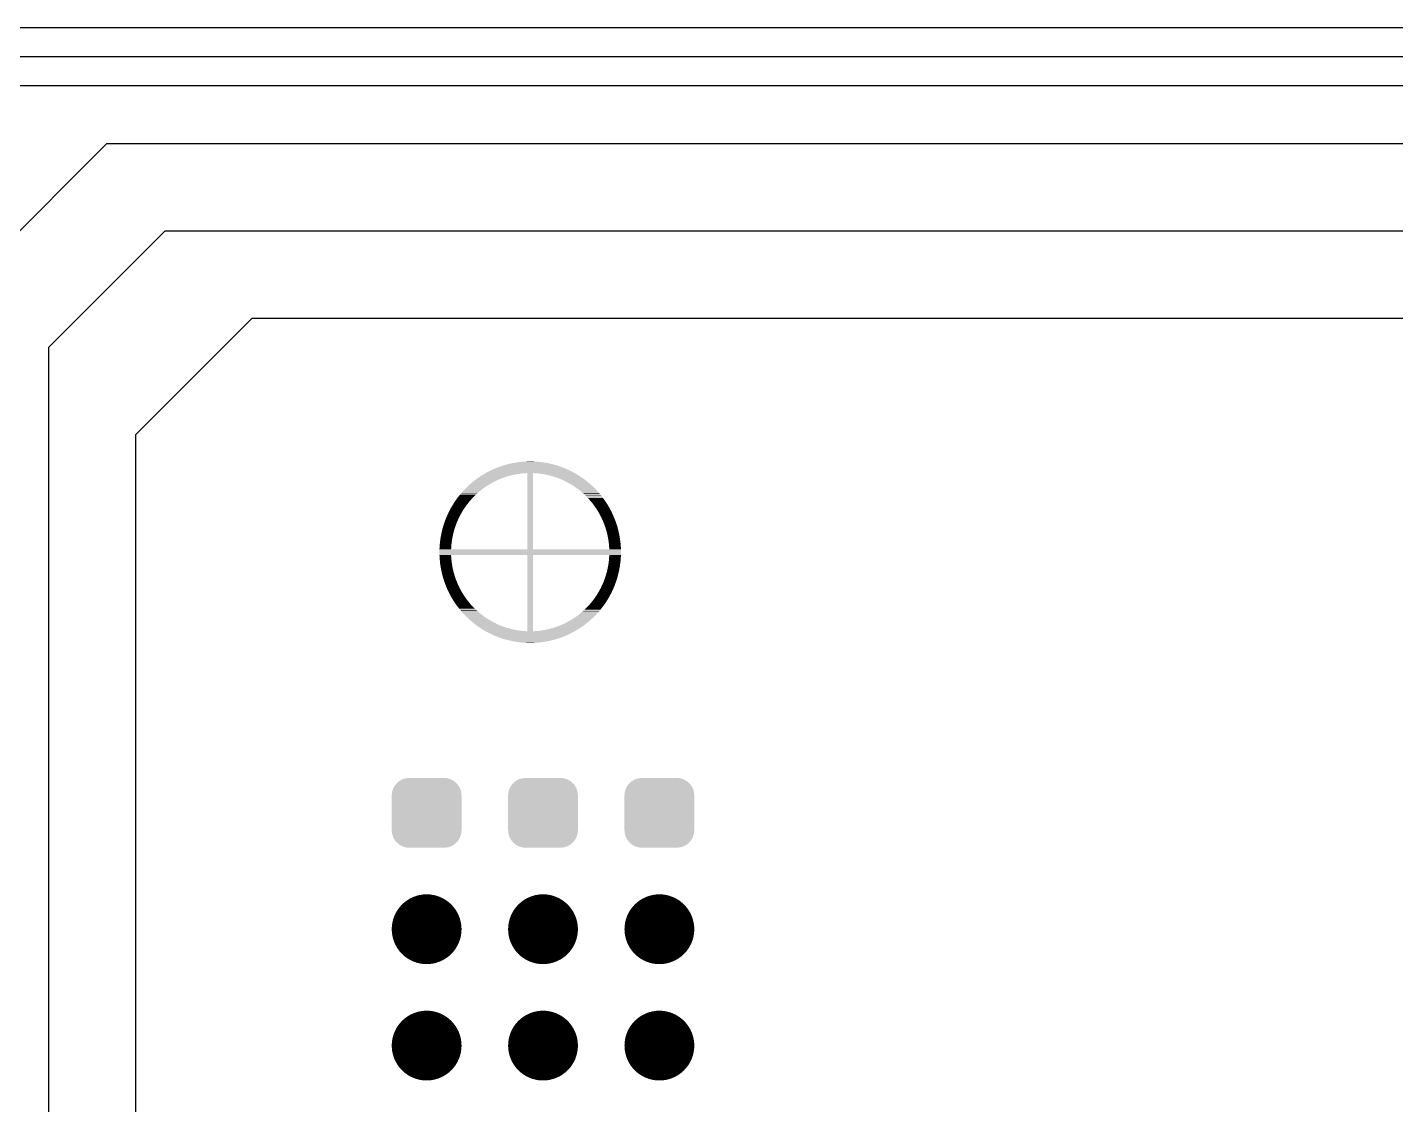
# Model space of a CAD drawing. Extents: x 295 to 953, y 10 to 290.
# Drawn here: x 571.39 to 601.25, y 193.5 to 217.02 of the extents above; entities that cross this region are included whole.
import ezdxf

# ---------------------------------------------------------------- set-up
doc = ezdxf.new("R2010")
doc.units = 0
doc.header["$LTSCALE"] = 5
doc.header["$MEASUREMENT"] = 0
doc.layers.get('0').update_dxf_attribs({"linetype": 'CONTINUOUS', "lineweight": 25})
doc.layers.add('DV-ABPB-A4_IN3', color=5, linetype='CONTINUOUS')

msp = doc.modelspace()

# ---------------------------------------------------------------- linework, layer by layer
at = {"color": 7, "const_width": 0.762}
for points in [[(579.719, 197.333, 1), (580.481, 197.333, 1)], [(582.259, 197.333, 1), (583.021, 197.333, 1)], [(584.799, 197.333, 1), (585.561, 197.333, 1)], [(579.719, 194.793, 1), (580.481, 194.793, 1)], [(582.259, 194.793, 1), (583.021, 194.793, 1)], [(584.799, 194.793, 1), (585.561, 194.793, 1)]]:
    msp.add_lwpolyline(points, format="xyb", close=True, dxfattribs=at)
at = {"color": 7}
for points in [[(581.305, 207.24), (581.326, 207.253), (581.945, 207.24), (582.003, 207.253)], [(581.326, 207.253), (581.337, 207.259), (582.003, 207.253), (582.036, 207.259)], [(581.337, 207.259), (581.345, 207.264), (582.036, 207.259), (582.061, 207.264)], [(581.345, 207.264), (581.361, 207.273), (582.061, 207.264), (582.12, 207.273)], [(581.361, 207.273), (581.373, 207.281), (582.12, 207.273), (582.179, 207.281)], [(581.373, 207.281), (581.382, 207.286), (582.179, 207.281), (582.238, 207.286)], [(581.382, 207.286), (581.388, 207.289), (582.238, 207.286), (582.297, 207.289)], [(581.388, 207.289), (581.392, 207.291), (583.333, 207.289), (583.329, 207.291)], [(581.392, 207.291), (581.442, 207.318), (583.329, 207.291), (583.279, 207.318)], [(581.442, 207.318), (581.447, 207.321), (583.279, 207.318), (583.273, 207.321)], [(581.447, 207.321), (581.499, 207.347), (583.273, 207.321), (583.222, 207.347)], [(581.499, 207.347), (581.504, 207.35), (583.222, 207.347), (583.216, 207.35)], [(581.504, 207.35), (581.557, 207.374), (583.216, 207.35), (583.164, 207.374)], [(581.557, 207.374), (581.562, 207.376), (583.164, 207.374), (583.159, 207.376)], [(581.562, 207.376), (581.615, 207.398), (583.159, 207.376), (583.106, 207.398)], [(581.615, 207.398), (581.62, 207.401), (583.106, 207.398), (583.1, 207.401)], [(581.62, 207.401), (581.674, 207.421), (583.1, 207.401), (583.047, 207.421)], [(581.674, 207.421), (581.68, 207.423), (583.047, 207.421), (583.041, 207.423)], [(581.68, 207.423), (581.734, 207.442), (583.041, 207.423), (582.987, 207.442)], [(581.734, 207.442), (581.739, 207.444), (582.987, 207.442), (582.981, 207.444)], [(581.739, 207.444), (581.795, 207.462), (582.981, 207.444), (582.926, 207.462)], [(581.795, 207.462), (581.8, 207.463), (582.926, 207.462), (582.92, 207.463)], [(581.8, 207.463), (581.856, 207.479), (582.92, 207.463), (582.865, 207.479)], [(581.856, 207.479), (581.861, 207.48), (582.865, 207.479), (582.859, 207.48)], [(581.861, 207.48), (581.917, 207.494), (582.859, 207.48), (582.804, 207.494)], [(581.917, 207.494), (581.923, 207.495), (582.804, 207.494), (582.797, 207.495)], [(581.923, 207.495), (581.979, 207.507), (582.797, 207.495), (582.742, 207.507)], [(581.979, 207.507), (581.985, 207.508), (582.742, 207.507), (582.735, 207.508)], [(581.985, 207.508), (582.042, 207.518), (582.735, 207.508), (582.679, 207.518)], [(582.042, 207.518), (582.047, 207.519), (582.679, 207.518), (582.673, 207.519)], [(582.047, 207.519), (582.105, 207.527), (582.673, 207.519), (582.616, 207.527)], [(582.105, 207.527), (582.11, 207.528), (582.616, 207.527), (582.61, 207.528)], [(582.11, 207.528), (582.168, 207.535), (582.61, 207.528), (582.553, 207.535)], [(582.168, 207.535), (582.173, 207.535), (582.553, 207.535), (582.546, 207.535)], [(582.173, 207.535), (582.232, 207.54), (582.546, 207.535), (582.49, 207.54)], [(582.232, 207.54), (582.236, 207.54), (582.49, 207.54), (582.482, 207.54)], [(582.236, 207.54), (582.296, 207.543), (582.482, 207.54), (582.427, 207.543)], [(582.296, 207.543), (582.3, 207.543), (582.427, 207.543), (582.416, 207.543)], [(582.297, 205.626), (582.297, 207.289), (582.424, 205.626), (582.424, 207.289)], [(582.3, 207.543), (582.363, 207.544), (582.416, 207.543), (582.363, 207.544)], [(582.44, 207.288), (582.424, 207.289), (583.334, 207.288), (583.333, 207.289)], [(582.462, 207.287), (582.44, 207.288), (583.336, 207.287), (583.334, 207.288)], [(582.521, 207.283), (582.462, 207.287), (583.344, 207.283), (583.336, 207.287)], [(582.58, 207.276), (582.521, 207.283), (583.355, 207.276), (583.344, 207.283)], [(582.639, 207.267), (582.58, 207.276), (583.37, 207.267), (583.355, 207.276)], [(582.697, 207.257), (582.639, 207.267), (583.388, 207.257), (583.37, 207.267)], [(582.701, 207.256), (582.697, 207.257), (583.389, 207.256), (583.388, 207.257)], [(582.755, 207.244), (582.701, 207.256), (583.408, 207.244), (583.389, 207.256)], [(580.94, 206.944), (580.965, 206.969), (581.324, 206.944), (581.357, 206.969)], [(580.965, 206.969), (580.985, 206.989), (581.357, 206.969), (581.387, 206.989)], [(580.985, 206.989), (580.999, 207.002), (581.387, 206.989), (581.406, 207.002)], [(580.999, 207.002), (581.032, 207.033), (581.406, 207.002), (581.453, 207.033)], [(581.032, 207.033), (581.034, 207.034), (581.453, 207.033), (581.456, 207.034)], [(581.034, 207.034), (581.068, 207.064), (581.456, 207.034), (581.507, 207.064)], [(581.068, 207.064), (581.079, 207.074), (581.507, 207.064), (581.525, 207.074)], [(581.079, 207.074), (581.102, 207.093), (581.525, 207.074), (581.559, 207.093)], [(581.102, 207.093), (581.128, 207.115), (581.559, 207.093), (581.602, 207.115)], [(581.128, 207.115), (581.135, 207.119), (581.602, 207.115), (581.612, 207.119)], [(581.135, 207.119), (581.167, 207.144), (581.612, 207.119), (581.665, 207.144)], [(581.167, 207.144), (581.179, 207.153), (581.665, 207.144), (581.687, 207.153)], [(581.179, 207.153), (581.198, 207.167), (581.687, 207.153), (581.72, 207.167)], [(581.198, 207.167), (581.227, 207.188), (581.72, 207.167), (581.775, 207.188)], [(581.227, 207.188), (581.23, 207.19), (581.775, 207.188), (581.782, 207.19)], [(581.23, 207.19), (581.255, 207.207), (581.782, 207.19), (581.831, 207.207)], [(581.255, 207.207), (581.281, 207.224), (581.831, 207.207), (581.888, 207.224)], [(581.281, 207.224), (581.283, 207.226), (581.888, 207.224), (581.893, 207.226)], [(581.283, 207.226), (581.305, 207.24), (581.893, 207.226), (581.945, 207.24)], [(582.813, 207.23), (582.755, 207.244), (583.431, 207.23), (583.408, 207.244)], [(582.839, 207.222), (582.813, 207.23), (583.443, 207.222), (583.431, 207.23)], [(582.869, 207.213), (582.839, 207.222), (583.456, 207.213), (583.443, 207.222)], [(582.926, 207.195), (582.869, 207.213), (583.483, 207.195), (583.456, 207.213)], [(582.948, 207.187), (582.926, 207.195), (583.495, 207.187), (583.483, 207.195)], [(582.981, 207.175), (582.948, 207.187), (583.512, 207.175), (583.495, 207.187)], [(583.036, 207.152), (582.981, 207.175), (583.543, 207.152), (583.512, 207.175)], [(583.042, 207.15), (583.036, 207.152), (583.547, 207.15), (583.543, 207.152)], [(583.09, 207.128), (583.042, 207.15), (583.574, 207.128), (583.547, 207.15)], [(583.126, 207.111), (583.09, 207.128), (583.597, 207.111), (583.574, 207.128)], [(583.144, 207.102), (583.126, 207.111), (583.607, 207.102), (583.597, 207.111)], [(583.196, 207.074), (583.144, 207.102), (583.641, 207.074), (583.607, 207.102)], [(583.203, 207.07), (583.196, 207.074), (583.646, 207.07), (583.641, 207.074)], [(583.247, 207.045), (583.203, 207.07), (583.675, 207.045), (583.646, 207.07)], [(583.274, 207.028), (583.247, 207.045), (583.693, 207.028), (583.675, 207.045)], [(583.298, 207.014), (583.274, 207.028), (583.709, 207.014), (583.693, 207.028)], [(583.34, 206.985), (583.298, 207.014), (583.74, 206.985), (583.709, 207.014)], [(583.347, 206.981), (583.34, 206.985), (583.744, 206.981), (583.74, 206.985)], [(583.395, 206.946), (583.347, 206.981), (583.779, 206.946), (583.744, 206.981)], [(580.703, 206.648), (580.731, 206.69), (581.016, 206.648), (581.051, 206.69)], [(580.731, 206.69), (580.738, 206.7), (581.051, 206.69), (581.061, 206.7)], [(580.738, 206.7), (580.763, 206.734), (581.061, 206.7), (581.091, 206.734)], [(580.763, 206.734), (580.775, 206.752), (581.091, 206.734), (581.108, 206.752)], [(580.775, 206.752), (580.795, 206.777), (581.108, 206.752), (581.132, 206.777)], [(580.795, 206.777), (580.814, 206.802), (581.132, 206.777), (581.157, 206.802)], [(580.814, 206.802), (580.828, 206.818), (581.157, 206.802), (581.174, 206.818)], [(580.828, 206.818), (580.855, 206.851), (581.174, 206.818), (581.21, 206.851)], [(580.855, 206.851), (580.861, 206.858), (581.21, 206.851), (581.218, 206.858)], [(580.861, 206.858), (580.895, 206.897), (581.218, 206.858), (581.263, 206.897)], [(580.895, 206.897), (580.897, 206.898), (581.263, 206.897), (581.265, 206.898)], [(580.897, 206.898), (580.93, 206.934), (581.265, 206.898), (581.309, 206.934)], [(580.93, 206.934), (580.94, 206.944), (581.309, 206.934), (581.324, 206.944)], [(583.402, 206.94), (583.395, 206.946), (583.785, 206.94), (583.779, 206.946)], [(583.442, 206.91), (583.402, 206.94), (583.813, 206.91), (583.785, 206.94)], [(583.461, 206.894), (583.442, 206.91), (583.828, 206.894), (583.813, 206.91)], [(583.487, 206.872), (583.461, 206.894), (583.847, 206.872), (583.828, 206.894)], [(583.516, 206.846), (583.487, 206.872), (583.87, 206.846), (583.847, 206.872)], [(583.531, 206.832), (583.516, 206.846), (583.881, 206.832), (583.87, 206.846)], [(583.568, 206.797), (583.531, 206.832), (583.91, 206.797), (583.881, 206.832)], [(583.574, 206.791), (583.568, 206.797), (583.914, 206.791), (583.91, 206.797)], [(583.616, 206.749), (583.574, 206.791), (583.947, 206.749), (583.914, 206.791)], [(583.618, 206.747), (583.616, 206.749), (583.949, 206.747), (583.947, 206.749)], [(583.656, 206.705), (583.618, 206.747), (583.979, 206.705), (583.949, 206.747)], [(583.664, 206.695), (583.656, 206.705), (583.986, 206.695), (583.979, 206.705)], [(583.694, 206.66), (583.664, 206.695), (584.01, 206.66), (583.986, 206.695)], [(583.708, 206.643), (583.694, 206.66), (584.021, 206.643), (584.01, 206.66)], [(580.541, 206.346), (580.551, 206.37), (580.821, 206.346), (580.833, 206.37)], [(580.551, 206.37), (580.564, 206.399), (580.833, 206.37), (580.849, 206.399)], [(580.564, 206.399), (580.578, 206.427), (580.849, 206.399), (580.865, 206.427)], [(580.578, 206.427), (580.589, 206.45), (580.865, 206.427), (580.878, 206.45)], [(580.589, 206.45), (580.606, 206.484), (580.878, 206.45), (580.899, 206.484)], [(580.606, 206.484), (580.615, 206.5), (580.899, 206.484), (580.91, 206.5)], [(580.615, 206.5), (580.637, 206.54), (580.91, 206.5), (580.936, 206.54)], [(580.637, 206.54), (580.642, 206.549), (580.936, 206.54), (580.943, 206.549)], [(580.642, 206.549), (580.669, 206.594), (580.943, 206.549), (580.975, 206.594)], [(580.669, 206.594), (580.671, 206.597), (580.975, 206.594), (580.977, 206.597)], [(580.671, 206.597), (580.7, 206.644), (580.977, 206.597), (581.014, 206.644)], [(580.7, 206.644), (580.703, 206.648), (581.014, 206.644), (581.016, 206.648)], [(583.731, 206.614), (583.708, 206.643), (584.039, 206.614), (584.021, 206.643)], [(583.749, 206.589), (583.731, 206.614), (584.055, 206.589), (584.039, 206.614)], [(583.766, 206.566), (583.749, 206.589), (584.068, 206.566), (584.055, 206.589)], [(583.788, 206.534), (583.766, 206.566), (584.087, 206.534), (584.068, 206.566)], [(583.8, 206.517), (583.788, 206.534), (584.096, 206.517), (584.087, 206.534)], [(583.825, 206.478), (583.8, 206.517), (584.117, 206.478), (584.096, 206.517)], [(583.832, 206.468), (583.825, 206.478), (584.123, 206.468), (584.117, 206.478)], [(583.859, 206.422), (583.832, 206.468), (584.146, 206.422), (584.123, 206.468)], [(583.862, 206.417), (583.859, 206.422), (584.148, 206.417), (584.146, 206.422)], [(583.89, 206.365), (583.862, 206.417), (584.172, 206.365), (584.148, 206.417)], [(583.89, 206.364), (583.89, 206.365), (584.172, 206.364), (584.172, 206.365)], [(583.917, 206.312), (583.89, 206.364), (584.194, 206.312), (584.172, 206.364)], [(580.431, 206.015), (580.445, 206.071), (580.693, 206.015), (580.709, 206.071)], [(580.445, 206.071), (580.446, 206.072), (580.709, 206.071), (580.71, 206.072)], [(580.446, 206.072), (580.462, 206.128), (580.71, 206.072), (580.728, 206.128)], [(580.462, 206.128), (580.463, 206.132), (580.728, 206.128), (580.73, 206.132)], [(580.463, 206.132), (580.479, 206.184), (580.73, 206.132), (580.749, 206.184)], [(580.479, 206.184), (580.482, 206.192), (580.749, 206.184), (580.752, 206.192)], [(580.482, 206.192), (580.498, 206.239), (580.752, 206.192), (580.771, 206.239)], [(580.498, 206.239), (580.503, 206.252), (580.771, 206.239), (580.777, 206.252)], [(580.503, 206.252), (580.519, 206.293), (580.777, 206.252), (580.795, 206.293)], [(580.519, 206.293), (580.526, 206.311), (580.795, 206.293), (580.804, 206.311)], [(580.526, 206.311), (580.541, 206.346), (580.804, 206.311), (580.821, 206.346)], [(583.92, 206.306), (583.917, 206.312), (584.197, 206.306), (584.194, 206.312)], [(583.942, 206.258), (583.92, 206.306), (584.215, 206.258), (584.197, 206.306)], [(583.946, 206.247), (583.942, 206.258), (584.22, 206.247), (584.215, 206.258)], [(583.964, 206.203), (583.946, 206.247), (584.235, 206.203), (584.22, 206.247)], [(583.971, 206.187), (583.964, 206.203), (584.241, 206.187), (584.235, 206.203)], [(583.985, 206.148), (583.971, 206.187), (584.253, 206.148), (584.241, 206.187)], [(583.993, 206.126), (583.985, 206.148), (584.26, 206.126), (584.253, 206.148)], [(584.005, 206.092), (583.993, 206.126), (584.269, 206.092), (584.26, 206.126)], [(584.013, 206.065), (584.005, 206.092), (584.277, 206.065), (584.269, 206.092)], [(584.022, 206.035), (584.013, 206.065), (584.284, 206.035), (584.277, 206.065)], [(580.389, 205.759), (580.392, 205.783), (580.645, 205.759), (580.647, 205.783)], [(580.392, 205.783), (580.396, 205.822), (580.647, 205.783), (580.653, 205.822)], [(580.396, 205.822), (580.399, 205.842), (580.653, 205.822), (580.656, 205.842)], [(580.399, 205.842), (580.405, 205.885), (580.656, 205.842), (580.664, 205.885)], [(580.405, 205.885), (580.408, 205.9), (580.664, 205.885), (580.666, 205.9)], [(580.408, 205.9), (580.417, 205.947), (580.666, 205.9), (580.677, 205.947)], [(580.417, 205.947), (580.419, 205.958), (580.677, 205.947), (580.679, 205.958)], [(580.419, 205.958), (580.43, 206.009), (580.679, 205.958), (580.692, 206.009)], [(580.43, 206.009), (580.431, 206.015), (580.692, 206.009), (580.693, 206.015)], [(584.03, 206.003), (584.022, 206.035), (584.292, 206.003), (584.284, 206.035)], [(584.037, 205.978), (584.03, 206.003), (584.297, 205.978), (584.292, 206.003)], [(584.045, 205.941), (584.037, 205.978), (584.305, 205.941), (584.297, 205.978)], [(584.05, 205.92), (584.045, 205.941), (584.309, 205.92), (584.305, 205.941)], [(584.058, 205.879), (584.05, 205.92), (584.316, 205.879), (584.309, 205.92)], [(584.061, 205.862), (584.058, 205.879), (584.319, 205.862), (584.316, 205.879)], [(584.069, 205.816), (584.061, 205.862), (584.325, 205.816), (584.319, 205.862)], [(584.071, 205.803), (584.069, 205.816), (584.327, 205.803), (584.325, 205.816)], [(584.077, 205.753), (584.071, 205.803), (584.332, 205.753), (584.327, 205.803)], [(580.379, 205.563), (580.38, 205.626), (584.341, 205.563), (584.34, 205.626)], [(580.38, 205.499), (580.379, 205.563), (584.34, 205.499), (584.341, 205.563)], [(580.38, 205.632), (580.382, 205.665), (580.635, 205.632), (580.636, 205.665)], [(580.38, 205.626), (580.38, 205.632), (580.634, 205.626), (580.635, 205.632)], [(580.383, 205.44), (580.38, 205.499), (580.637, 205.44), (580.634, 205.499)], [(580.382, 205.665), (580.384, 205.696), (580.636, 205.665), (580.638, 205.696)], [(580.384, 205.696), (580.386, 205.724), (580.638, 205.696), (580.641, 205.724)], [(580.386, 205.724), (580.389, 205.759), (580.641, 205.724), (580.645, 205.759)], [(582.297, 203.837), (582.297, 205.499), (582.424, 203.837), (582.424, 205.499)], [(584.078, 205.745), (584.077, 205.753), (584.333, 205.745), (584.332, 205.753)], [(584.083, 205.69), (584.078, 205.745), (584.337, 205.69), (584.333, 205.745)], [(584.082, 205.43), (584.084, 205.461), (584.337, 205.43), (584.339, 205.461)], [(584.083, 205.686), (584.083, 205.69), (584.338, 205.686), (584.337, 205.69)], [(584.086, 205.626), (584.083, 205.686), (584.34, 205.626), (584.338, 205.686)], [(584.084, 205.461), (584.086, 205.493), (584.339, 205.461), (584.34, 205.493)], [(584.086, 205.493), (584.086, 205.499), (584.34, 205.493), (584.34, 205.499)], [(580.383, 205.436), (580.383, 205.44), (580.638, 205.436), (580.637, 205.44)], [(580.388, 205.381), (580.383, 205.436), (580.643, 205.381), (580.638, 205.436)], [(580.388, 205.373), (580.388, 205.381), (580.644, 205.373), (580.643, 205.381)], [(580.394, 205.322), (580.388, 205.373), (580.65, 205.322), (580.644, 205.373)], [(580.395, 205.31), (580.394, 205.322), (580.652, 205.31), (580.65, 205.322)], [(580.402, 205.264), (580.395, 205.31), (580.659, 205.264), (580.652, 205.31)], [(580.404, 205.247), (580.402, 205.264), (580.662, 205.247), (580.659, 205.264)], [(580.412, 205.206), (580.404, 205.247), (580.67, 205.206), (580.662, 205.247)], [(580.416, 205.185), (580.412, 205.206), (580.675, 205.185), (580.67, 205.206)], [(580.423, 205.148), (580.416, 205.185), (580.684, 205.148), (580.675, 205.185)], [(584.029, 205.117), (584.042, 205.168), (584.291, 205.117), (584.302, 205.168)], [(584.042, 205.168), (584.044, 205.179), (584.302, 205.168), (584.304, 205.179)], [(584.044, 205.179), (584.054, 205.226), (584.304, 205.179), (584.312, 205.226)], [(584.054, 205.226), (584.057, 205.241), (584.312, 205.226), (584.315, 205.241)], [(584.057, 205.241), (584.065, 205.284), (584.315, 205.241), (584.322, 205.284)], [(584.065, 205.284), (584.068, 205.304), (584.322, 205.284), (584.324, 205.304)], [(584.068, 205.304), (584.073, 205.343), (584.324, 205.304), (584.329, 205.343)], [(584.073, 205.343), (584.076, 205.367), (584.329, 205.343), (584.332, 205.367)], [(584.076, 205.367), (584.08, 205.402), (584.332, 205.367), (584.335, 205.402)], [(584.08, 205.402), (584.082, 205.43), (584.335, 205.402), (584.337, 205.43)], [(580.429, 205.122), (580.423, 205.148), (580.69, 205.122), (580.684, 205.148)], [(580.436, 205.091), (580.429, 205.122), (580.699, 205.091), (580.69, 205.122)], [(580.444, 205.061), (580.436, 205.091), (580.708, 205.061), (580.699, 205.091)], [(580.451, 205.034), (580.444, 205.061), (580.716, 205.034), (580.708, 205.061)], [(580.461, 205), (580.451, 205.034), (580.728, 205), (580.716, 205.034)], [(580.468, 204.978), (580.461, 205), (580.735, 204.978), (580.728, 205)], [(580.48, 204.939), (580.468, 204.978), (580.75, 204.939), (580.735, 204.978)], [(580.486, 204.923), (580.48, 204.939), (580.756, 204.923), (580.75, 204.939)], [(580.501, 204.879), (580.486, 204.923), (580.774, 204.879), (580.756, 204.923)], [(580.505, 204.868), (580.501, 204.879), (580.779, 204.868), (580.774, 204.879)], [(580.524, 204.82), (580.505, 204.868), (580.801, 204.82), (580.779, 204.868)], [(583.926, 204.833), (583.944, 204.874), (584.202, 204.833), (584.218, 204.874)], [(583.944, 204.874), (583.95, 204.887), (584.218, 204.874), (584.222, 204.887)], [(583.95, 204.887), (583.969, 204.933), (584.222, 204.887), (584.239, 204.933)], [(583.969, 204.933), (583.972, 204.942), (584.239, 204.933), (584.242, 204.942)], [(583.972, 204.942), (583.991, 204.994), (584.242, 204.942), (584.258, 204.994)], [(583.991, 204.994), (583.992, 204.997), (584.258, 204.994), (584.259, 204.997)], [(583.992, 204.997), (584.011, 205.054), (584.259, 204.997), (584.275, 205.054)], [(584.011, 205.055), (584.027, 205.111), (584.275, 205.055), (584.289, 205.111)], [(584.011, 205.054), (584.011, 205.055), (584.275, 205.054), (584.275, 205.055)], [(584.027, 205.111), (584.029, 205.117), (584.289, 205.111), (584.291, 205.117)], [(580.526, 204.814), (580.524, 204.82), (580.804, 204.814), (580.801, 204.82)], [(580.548, 204.762), (580.526, 204.814), (580.83, 204.762), (580.804, 204.814)], [(580.549, 204.761), (580.548, 204.762), (580.83, 204.761), (580.83, 204.762)], [(580.573, 204.709), (580.549, 204.761), (580.859, 204.709), (580.83, 204.761)], [(580.575, 204.704), (580.573, 204.709), (580.862, 204.704), (580.859, 204.709)], [(580.598, 204.658), (580.575, 204.704), (580.889, 204.658), (580.862, 204.704)], [(580.603, 204.647), (580.598, 204.658), (580.896, 204.647), (580.889, 204.658)], [(580.624, 204.608), (580.603, 204.647), (580.921, 204.608), (580.896, 204.647)], [(580.634, 204.592), (580.624, 204.608), (580.932, 204.592), (580.921, 204.608)], [(580.652, 204.56), (580.634, 204.592), (580.954, 204.56), (580.932, 204.592)], [(583.746, 204.532), (583.778, 204.576), (584.052, 204.532), (584.078, 204.576)], [(583.778, 204.576), (583.785, 204.586), (584.078, 204.576), (584.084, 204.586)], [(583.785, 204.586), (583.811, 204.626), (584.084, 204.586), (584.106, 204.626)], [(583.811, 204.626), (583.821, 204.642), (584.106, 204.626), (584.114, 204.642)], [(583.821, 204.642), (583.842, 204.676), (584.114, 204.642), (584.132, 204.676)], [(583.842, 204.676), (583.855, 204.699), (584.132, 204.676), (584.143, 204.699)], [(583.855, 204.699), (583.872, 204.727), (584.143, 204.699), (584.156, 204.727)], [(583.872, 204.727), (583.887, 204.756), (584.156, 204.727), (584.17, 204.756)], [(583.887, 204.756), (583.9, 204.78), (584.17, 204.756), (584.18, 204.78)], [(583.9, 204.78), (583.917, 204.815), (584.18, 204.78), (584.195, 204.815)], [(583.917, 204.815), (583.926, 204.833), (584.195, 204.815), (584.202, 204.833)], [(580.666, 204.537), (580.652, 204.56), (580.971, 204.537), (580.954, 204.56)], [(580.681, 204.512), (580.666, 204.537), (580.99, 204.512), (580.971, 204.537)], [(580.699, 204.483), (580.681, 204.512), (581.013, 204.483), (580.99, 204.512)], [(580.711, 204.466), (580.699, 204.483), (581.027, 204.466), (581.013, 204.483)], [(580.735, 204.43), (580.711, 204.466), (581.056, 204.43), (581.027, 204.466)], [(580.742, 204.42), (580.735, 204.43), (581.065, 204.42), (581.056, 204.43)], [(580.772, 204.379), (580.742, 204.42), (581.103, 204.379), (581.065, 204.42)], [(580.774, 204.377), (580.772, 204.379), (581.105, 204.377), (581.103, 204.379)], [(580.806, 204.334), (580.774, 204.377), (581.146, 204.334), (581.105, 204.377)], [(580.811, 204.329), (580.806, 204.334), (581.152, 204.329), (581.146, 204.334)], [(580.84, 204.293), (580.811, 204.329), (581.189, 204.293), (581.152, 204.329)], [(580.851, 204.28), (580.84, 204.293), (581.205, 204.28), (581.189, 204.293)], [(580.873, 204.254), (580.851, 204.28), (581.233, 204.254), (581.205, 204.28)], [(583.458, 204.229), (583.503, 204.268), (583.825, 204.229), (583.859, 204.268)], [(583.503, 204.268), (583.511, 204.275), (583.859, 204.268), (583.866, 204.275)], [(583.511, 204.275), (583.547, 204.307), (583.866, 204.275), (583.893, 204.307)], [(583.547, 204.307), (583.563, 204.324), (583.893, 204.307), (583.906, 204.324)], [(583.563, 204.324), (583.589, 204.349), (583.906, 204.324), (583.926, 204.349)], [(583.589, 204.349), (583.613, 204.374), (583.926, 204.349), (583.945, 204.374)], [(583.613, 204.374), (583.63, 204.392), (583.945, 204.374), (583.958, 204.392)], [(583.63, 204.392), (583.66, 204.425), (583.958, 204.392), (583.982, 204.425)], [(583.66, 204.425), (583.669, 204.436), (583.982, 204.425), (583.99, 204.436)], [(583.669, 204.436), (583.704, 204.478), (583.99, 204.436), (584.018, 204.478)], [(583.704, 204.478), (583.707, 204.482), (584.018, 204.478), (584.02, 204.482)], [(583.707, 204.482), (583.743, 204.528), (584.02, 204.482), (584.05, 204.528)], [(583.743, 204.528), (583.746, 204.532), (584.05, 204.528), (584.052, 204.532)], [(580.893, 204.232), (580.873, 204.254), (581.26, 204.232), (581.233, 204.254)], [(580.908, 204.216), (580.893, 204.232), (581.279, 204.216), (581.26, 204.232)], [(580.936, 204.186), (580.908, 204.216), (581.318, 204.186), (581.279, 204.216)], [(580.942, 204.18), (580.936, 204.186), (581.326, 204.18), (581.318, 204.186)], [(580.977, 204.145), (580.942, 204.18), (581.374, 204.145), (581.326, 204.18)], [(580.981, 204.141), (580.977, 204.145), (581.38, 204.141), (581.374, 204.145)], [(581.011, 204.112), (580.981, 204.141), (581.423, 204.112), (581.38, 204.141)], [(581.027, 204.097), (581.011, 204.112), (581.447, 204.097), (581.423, 204.112)], [(581.046, 204.081), (581.027, 204.097), (581.473, 204.081), (581.447, 204.097)], [(581.075, 204.055), (581.046, 204.081), (581.518, 204.055), (581.473, 204.081)], [(581.08, 204.051), (581.075, 204.055), (581.525, 204.051), (581.518, 204.055)], [(581.113, 204.024), (581.08, 204.051), (581.577, 204.024), (581.525, 204.051)], [(581.124, 204.015), (581.113, 204.024), (581.594, 204.015), (581.577, 204.024)], [(581.146, 203.998), (581.124, 204.015), (581.63, 203.998), (581.594, 204.015)], [(581.174, 203.976), (581.146, 203.998), (581.678, 203.976), (581.63, 203.998)], [(581.178, 203.973), (581.174, 203.976), (581.684, 203.973), (581.678, 203.976)], [(581.208, 203.951), (581.178, 203.973), (581.739, 203.951), (581.684, 203.973)], [(583.001, 203.959), (583.034, 203.973), (583.523, 203.959), (583.542, 203.973)], [(583.034, 203.973), (583.055, 203.982), (583.542, 203.973), (583.554, 203.982)], [(583.055, 203.982), (583.109, 204.006), (583.554, 203.982), (583.586, 204.006)], [(583.109, 204.006), (583.119, 204.011), (583.586, 204.006), (583.592, 204.011)], [(583.119, 204.011), (583.162, 204.033), (583.592, 204.011), (583.619, 204.033)], [(583.162, 204.033), (583.196, 204.051), (583.619, 204.033), (583.641, 204.051)], [(583.196, 204.051), (583.214, 204.061), (583.641, 204.051), (583.653, 204.061)], [(583.214, 204.061), (583.265, 204.092), (583.653, 204.061), (583.687, 204.092)], [(583.265, 204.092), (583.268, 204.093), (583.687, 204.092), (583.689, 204.093)], [(583.268, 204.093), (583.315, 204.123), (583.689, 204.093), (583.721, 204.123)], [(583.315, 204.123), (583.334, 204.137), (583.721, 204.123), (583.735, 204.137)], [(583.334, 204.137), (583.364, 204.157), (583.735, 204.137), (583.756, 204.157)], [(583.364, 204.157), (583.397, 204.181), (583.756, 204.157), (583.78, 204.181)], [(583.397, 204.181), (583.411, 204.192), (583.78, 204.181), (583.791, 204.192)], [(583.411, 204.192), (583.456, 204.228), (583.791, 204.192), (583.824, 204.228)], [(583.456, 204.228), (583.458, 204.229), (583.824, 204.228), (583.825, 204.229)], [(581.225, 203.939), (581.208, 203.951), (581.773, 203.939), (581.739, 203.951)], [(581.237, 203.931), (581.225, 203.939), (581.795, 203.931), (581.773, 203.939)], [(581.265, 203.912), (581.237, 203.931), (581.851, 203.912), (581.795, 203.931)], [(581.278, 203.904), (581.265, 203.912), (581.882, 203.904), (581.851, 203.912)], [(581.29, 203.896), (581.278, 203.904), (581.908, 203.896), (581.882, 203.904)], [(581.313, 203.881), (581.29, 203.896), (581.965, 203.881), (581.908, 203.896)], [(581.332, 203.87), (581.313, 203.881), (582.02, 203.87), (581.965, 203.881)], [(581.333, 203.869), (581.332, 203.87), (582.023, 203.869), (582.02, 203.87)], [(581.351, 203.858), (581.333, 203.869), (582.082, 203.858), (582.023, 203.869)], [(581.366, 203.85), (581.351, 203.858), (582.14, 203.85), (582.082, 203.858)], [(581.377, 203.843), (581.366, 203.85), (582.199, 203.843), (582.14, 203.85)], [(581.384, 203.839), (581.377, 203.843), (582.258, 203.839), (582.199, 203.843)], [(581.386, 203.838), (581.384, 203.839), (582.281, 203.838), (582.258, 203.839)], [(581.388, 203.837), (581.386, 203.838), (582.297, 203.837), (582.281, 203.838)], [(581.392, 203.835), (581.388, 203.837), (583.329, 203.835), (583.333, 203.837)], [(581.442, 203.807), (581.392, 203.835), (583.278, 203.807), (583.329, 203.835)], [(581.448, 203.805), (581.442, 203.807), (583.273, 203.805), (583.278, 203.807)], [(581.499, 203.779), (581.448, 203.805), (583.222, 203.779), (583.273, 203.805)], [(581.504, 203.776), (581.499, 203.779), (583.216, 203.776), (583.222, 203.779)], [(581.556, 203.752), (581.504, 203.776), (583.164, 203.752), (583.216, 203.776)], [(581.562, 203.75), (581.556, 203.752), (583.159, 203.75), (583.164, 203.752)], [(581.615, 203.727), (581.562, 203.75), (583.106, 203.727), (583.159, 203.75)], [(581.621, 203.725), (581.615, 203.727), (583.1, 203.725), (583.106, 203.727)], [(581.674, 203.704), (581.621, 203.725), (583.046, 203.704), (583.1, 203.725)], [(581.68, 203.702), (581.674, 203.704), (583.041, 203.702), (583.046, 203.704)], [(581.734, 203.683), (581.68, 203.702), (582.987, 203.683), (583.041, 203.702)], [(581.74, 203.681), (581.734, 203.683), (582.981, 203.681), (582.987, 203.683)], [(581.794, 203.664), (581.74, 203.681), (582.926, 203.664), (582.981, 203.681)], [(582.424, 203.837), (582.483, 203.84), (583.333, 203.837), (583.338, 203.84)], [(582.483, 203.84), (582.542, 203.845), (583.338, 203.84), (583.347, 203.845)], [(582.542, 203.845), (582.601, 203.853), (583.347, 203.845), (583.36, 203.853)], [(582.601, 203.853), (582.659, 203.862), (583.36, 203.853), (583.376, 203.862)], [(582.659, 203.862), (582.684, 203.867), (583.376, 203.862), (583.384, 203.867)], [(582.684, 203.867), (582.717, 203.873), (583.384, 203.867), (583.394, 203.873)], [(582.717, 203.873), (582.775, 203.886), (583.394, 203.873), (583.415, 203.886)], [(582.775, 203.886), (582.828, 203.9), (583.415, 203.886), (583.438, 203.9)], [(582.828, 203.9), (582.832, 203.901), (583.438, 203.9), (583.44, 203.901)], [(582.832, 203.901), (582.889, 203.919), (583.44, 203.901), (583.465, 203.919)], [(582.889, 203.919), (582.939, 203.936), (583.465, 203.919), (583.49, 203.936)], [(582.939, 203.936), (582.945, 203.938), (583.49, 203.936), (583.493, 203.938)], [(582.945, 203.938), (583.001, 203.959), (583.493, 203.938), (583.523, 203.959)], [(581.8, 203.663), (581.794, 203.664), (582.921, 203.663), (582.926, 203.664)], [(581.855, 203.647), (581.8, 203.663), (582.865, 203.647), (582.921, 203.663)], [(581.862, 203.646), (581.855, 203.647), (582.859, 203.646), (582.865, 203.647)], [(581.917, 203.632), (581.862, 203.646), (582.803, 203.632), (582.859, 203.646)], [(581.923, 203.631), (581.917, 203.632), (582.798, 203.631), (582.803, 203.632)], [(581.979, 203.619), (581.923, 203.631), (582.741, 203.619), (582.798, 203.631)], [(581.985, 203.618), (581.979, 203.619), (582.736, 203.618), (582.741, 203.619)], [(582.041, 203.608), (581.985, 203.618), (582.679, 203.608), (582.736, 203.618)], [(582.048, 203.607), (582.041, 203.608), (582.673, 203.607), (582.679, 203.608)], [(582.104, 203.598), (582.048, 203.607), (582.616, 203.598), (582.673, 203.607)], [(582.111, 203.598), (582.104, 203.598), (582.61, 203.598), (582.616, 203.598)], [(582.167, 203.591), (582.111, 203.598), (582.553, 203.591), (582.61, 203.598)], [(582.174, 203.591), (582.167, 203.591), (582.547, 203.591), (582.553, 203.591)], [(582.23, 203.586), (582.174, 203.591), (582.489, 203.586), (582.547, 203.591)], [(582.238, 203.586), (582.23, 203.586), (582.484, 203.586), (582.489, 203.586)], [(582.294, 203.583), (582.238, 203.586), (582.425, 203.583), (582.484, 203.586)], [(582.305, 203.583), (582.294, 203.583), (582.421, 203.583), (582.425, 203.583)], [(582.357, 203.582), (582.305, 203.583), (582.357, 203.582), (582.421, 203.583)], [(579.35, 200.342), (579.37, 200.408), (580.852, 200.342), (580.828, 200.408)], [(579.37, 200.408), (579.38, 200.424), (580.828, 200.408), (580.822, 200.424)], [(579.38, 200.424), (579.415, 200.484), (580.822, 200.424), (580.783, 200.484)], [(579.415, 200.484), (579.428, 200.498), (580.783, 200.484), (580.774, 200.498)], [(579.428, 200.498), (579.475, 200.547), (580.774, 200.498), (580.722, 200.547)], [(579.475, 200.547), (579.492, 200.558), (580.722, 200.547), (580.71, 200.558)], [(579.492, 200.558), (579.549, 200.595), (580.71, 200.558), (580.647, 200.595)], [(579.549, 200.595), (579.57, 200.603), (580.647, 200.595), (580.634, 200.603)], [(579.57, 200.603), (579.631, 200.625), (580.634, 200.603), (580.562, 200.625)], [(579.631, 200.625), (579.663, 200.629), (580.562, 200.625), (580.551, 200.629)], [(579.663, 200.629), (579.719, 200.635), (580.551, 200.629), (580.481, 200.635)], [(581.89, 200.342), (581.91, 200.408), (583.392, 200.342), (583.368, 200.408)], [(581.91, 200.408), (581.92, 200.424), (583.368, 200.408), (583.362, 200.424)], [(581.92, 200.424), (581.955, 200.484), (583.362, 200.424), (583.323, 200.484)], [(581.955, 200.484), (581.968, 200.498), (583.323, 200.484), (583.314, 200.498)], [(581.968, 200.498), (582.015, 200.547), (583.314, 200.498), (583.262, 200.547)], [(582.015, 200.547), (582.032, 200.558), (583.262, 200.547), (583.25, 200.558)], [(582.032, 200.558), (582.089, 200.595), (583.25, 200.558), (583.187, 200.595)], [(582.089, 200.595), (582.11, 200.603), (583.187, 200.595), (583.174, 200.603)], [(582.11, 200.603), (582.171, 200.625), (583.174, 200.603), (583.102, 200.625)], [(582.171, 200.625), (582.203, 200.629), (583.102, 200.625), (583.091, 200.629)], [(582.203, 200.629), (582.259, 200.635), (583.091, 200.629), (583.021, 200.635)], [(584.43, 200.342), (584.45, 200.408), (585.932, 200.342), (585.908, 200.408)], [(584.45, 200.408), (584.46, 200.424), (585.908, 200.408), (585.902, 200.424)], [(584.46, 200.424), (584.495, 200.484), (585.902, 200.424), (585.863, 200.484)], [(584.495, 200.484), (584.508, 200.498), (585.863, 200.484), (585.854, 200.498)], [(584.508, 200.498), (584.555, 200.547), (585.854, 200.498), (585.802, 200.547)], [(584.555, 200.547), (584.572, 200.558), (585.802, 200.547), (585.79, 200.558)], [(584.572, 200.558), (584.629, 200.595), (585.79, 200.558), (585.727, 200.595)], [(584.629, 200.595), (584.65, 200.603), (585.727, 200.595), (585.714, 200.603)], [(584.65, 200.603), (584.711, 200.625), (585.714, 200.603), (585.642, 200.625)], [(584.711, 200.625), (584.743, 200.629), (585.642, 200.625), (585.631, 200.629)], [(584.743, 200.629), (584.799, 200.635), (585.631, 200.629), (585.561, 200.635)], [(579.338, 200.254), (579.344, 200.324), (580.862, 200.254), (580.854, 200.324)], [(579.338, 199.492), (579.338, 200.254), (580.862, 199.492), (580.862, 200.254)], [(579.344, 200.324), (579.35, 200.342), (580.854, 200.324), (580.852, 200.342)], [(581.878, 200.254), (581.884, 200.324), (583.402, 200.254), (583.394, 200.324)], [(581.878, 199.492), (581.878, 200.254), (583.402, 199.492), (583.402, 200.254)], [(581.884, 200.324), (581.89, 200.342), (583.394, 200.324), (583.392, 200.342)], [(584.418, 200.254), (584.424, 200.324), (585.942, 200.254), (585.934, 200.324)], [(584.418, 199.492), (584.418, 200.254), (585.942, 199.492), (585.942, 200.254)], [(584.424, 200.324), (584.43, 200.342), (585.934, 200.324), (585.932, 200.342)], [(579.346, 199.422), (579.338, 199.492), (580.855, 199.422), (580.862, 199.492)], [(581.886, 199.422), (581.878, 199.492), (583.395, 199.422), (583.402, 199.492)], [(584.426, 199.422), (584.418, 199.492), (585.935, 199.422), (585.942, 199.492)], [(579.348, 199.405), (579.346, 199.422), (580.85, 199.405), (580.855, 199.422)], [(579.372, 199.339), (579.348, 199.405), (580.829, 199.339), (580.85, 199.405)], [(579.378, 199.322), (579.372, 199.339), (580.82, 199.322), (580.829, 199.339)], [(579.417, 199.263), (579.378, 199.322), (580.785, 199.263), (580.82, 199.322)], [(579.426, 199.249), (579.417, 199.263), (580.771, 199.249), (580.785, 199.263)], [(579.478, 199.199), (579.426, 199.249), (580.724, 199.199), (580.771, 199.249)], [(579.489, 199.188), (579.478, 199.199), (580.707, 199.188), (580.724, 199.199)], [(581.888, 199.405), (581.886, 199.422), (583.39, 199.405), (583.395, 199.422)], [(581.912, 199.339), (581.888, 199.405), (583.369, 199.339), (583.39, 199.405)], [(581.918, 199.322), (581.912, 199.339), (583.36, 199.322), (583.369, 199.339)], [(581.957, 199.263), (581.918, 199.322), (583.325, 199.263), (583.36, 199.322)], [(581.966, 199.249), (581.957, 199.263), (583.311, 199.249), (583.325, 199.263)], [(582.018, 199.199), (581.966, 199.249), (583.264, 199.199), (583.311, 199.249)], [(582.029, 199.188), (582.018, 199.199), (583.247, 199.188), (583.264, 199.199)], [(584.428, 199.405), (584.426, 199.422), (585.93, 199.405), (585.935, 199.422)], [(584.452, 199.339), (584.428, 199.405), (585.909, 199.339), (585.93, 199.405)], [(584.458, 199.322), (584.452, 199.339), (585.9, 199.322), (585.909, 199.339)], [(584.497, 199.263), (584.458, 199.322), (585.865, 199.263), (585.9, 199.322)], [(584.506, 199.249), (584.497, 199.263), (585.851, 199.249), (585.865, 199.263)], [(584.558, 199.199), (584.506, 199.249), (585.804, 199.199), (585.851, 199.249)], [(584.569, 199.188), (584.558, 199.199), (585.787, 199.188), (585.804, 199.199)], [(579.552, 199.151), (579.489, 199.188), (580.651, 199.151), (580.707, 199.188)], [(579.565, 199.144), (579.552, 199.151), (580.63, 199.144), (580.651, 199.151)], [(579.637, 199.121), (579.565, 199.144), (580.568, 199.121), (580.63, 199.144)], [(579.649, 199.118), (579.637, 199.121), (580.536, 199.118), (580.568, 199.121)], [(579.719, 199.111), (579.649, 199.118), (580.481, 199.111), (580.536, 199.118)], [(582.092, 199.151), (582.029, 199.188), (583.191, 199.151), (583.247, 199.188)], [(582.105, 199.144), (582.092, 199.151), (583.17, 199.144), (583.191, 199.151)], [(582.177, 199.121), (582.105, 199.144), (583.108, 199.121), (583.17, 199.144)], [(582.189, 199.118), (582.177, 199.121), (583.076, 199.118), (583.108, 199.121)], [(582.259, 199.111), (582.189, 199.118), (583.021, 199.111), (583.076, 199.118)], [(584.632, 199.151), (584.569, 199.188), (585.731, 199.151), (585.787, 199.188)], [(584.645, 199.144), (584.632, 199.151), (585.71, 199.144), (585.731, 199.151)], [(584.717, 199.121), (584.645, 199.144), (585.648, 199.121), (585.71, 199.144)], [(584.729, 199.118), (584.717, 199.121), (585.616, 199.118), (585.648, 199.121)], [(584.799, 199.111), (584.729, 199.118), (585.561, 199.111), (585.616, 199.118)]]:
    msp.add_solid(points, dxfattribs=at)
at = {"layer": 'DV-ABPB-A4_IN3', "color": 7}
for p, q in [((569.305, 217.018), (727.42, 217.018)), ((569.94, 216.383), (724.88, 216.383)), ((570.575, 215.748), (682.335, 215.748)), ((573.115, 214.478), (569.94, 211.303)), ((668.365, 214.478), (573.115, 214.478)), ((574.385, 212.573), (571.845, 210.033)), ((666.46, 212.573), (574.385, 212.573)), ((573.75, 208.128), (576.29, 210.668)), ((576.29, 210.668), (664.555, 210.668)), ((571.845, 210.033), (571.845, 185.903)), ((573.75, 182.093), (573.75, 208.128))]:
    msp.add_line(p, q, dxfattribs=at)

doc.saveas('drawing.dxf')
